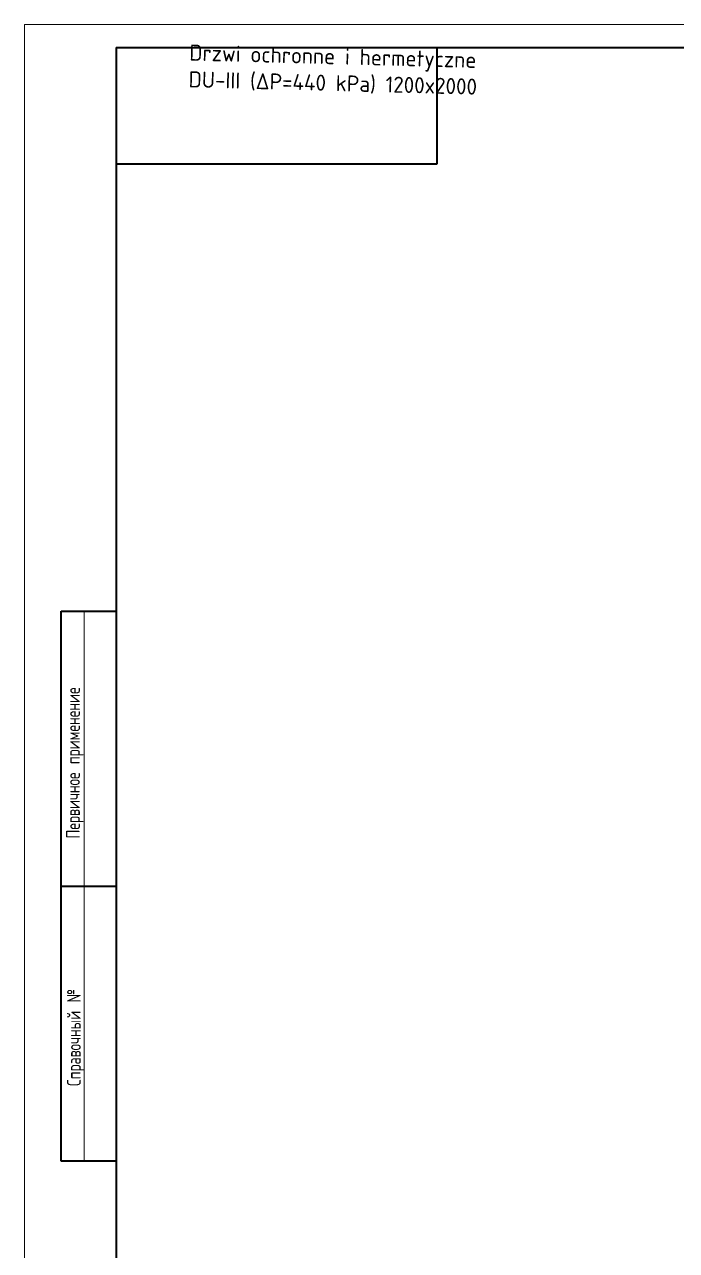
# Model space of a CAD drawing. Header units: millimetres. Extents: x 0 to 594, y 0 to 420.
# Drawn here: x 0 to 142.2, y 152.5 to 420 of the extents above; entities that cross this region are included whole.
import ezdxf

# ---------------------------------------------------------------- set-up
doc = ezdxf.new("R2010")
doc.units = ezdxf.units.MM
doc.layers.add('HIDDEN', color=30, linetype='Continuous')
doc.styles.add('GOST-2.304_Type-B', font='')
doc.styles.add('SLDTEXTSTYLE0', font='TXT', dxfattribs={"width": 0.7, "bigfont": 'bigfont'})
doc.styles.get('GOST-2.304_Type-B').set_extended_font_data('GOST Common')

msp = doc.modelspace()

# ---------------------------------------------------------------- linework, layer by layer
at = {"color": 7, "linetype": 'Continuous', "lineweight": 35}
for p, q in [((20, 415), (589, 415)), ((20, 415), (20, 5)), ((90, 389.625), (90, 415)), ((20, 389.625), (90, 389.625)), ((8, 172), (8, 292)), ((8, 292), (20, 292)), ((8, 232), (20, 232)), ((20, 172), (8, 172))]:
    msp.add_line(p, q, dxfattribs=at)
at = {"color": 7, "linetype": 'Continuous', "lineweight": 18}
msp.add_line((13, 292), (13, 172), dxfattribs=at)
at = {"layer": 'HIDDEN', "color": 1, "lineweight": 18}
for p, q in [((0, 0), (0, 420)), ((0, 420), (594, 420))]:
    msp.add_line(p, q, dxfattribs=at)

# ---------------------------------------------------------------- texts
at = {"color": 7, "linetype": 'Continuous', "lineweight": 0, "insert": (36.142, 421.468), "char_height": 3.5, "width": 66.21176, "attachment_point": 1, "rotation": 358.51342, "style": 'GOST-2.304_Type-B'}
msp.add_mtext('\\PDrzwi ochronne i hermetyczne DU-III (ΔР=440 kPa) 1200x2000', dxfattribs=at)
at = {"color": 7, "linetype": 'Continuous', "lineweight": 0, "char_height": 3, "attachment_point": 1, "rotation": 90, "style": 'SLDTEXTSTYLE0'}
for s, insert in [('Первичное применение', (9.066, 242.389)), ('Справочный №', (9.271, 188.4))]:
    msp.add_mtext(s, dxfattribs=dict(at, insert=insert))

doc.saveas('drawing.dxf')
